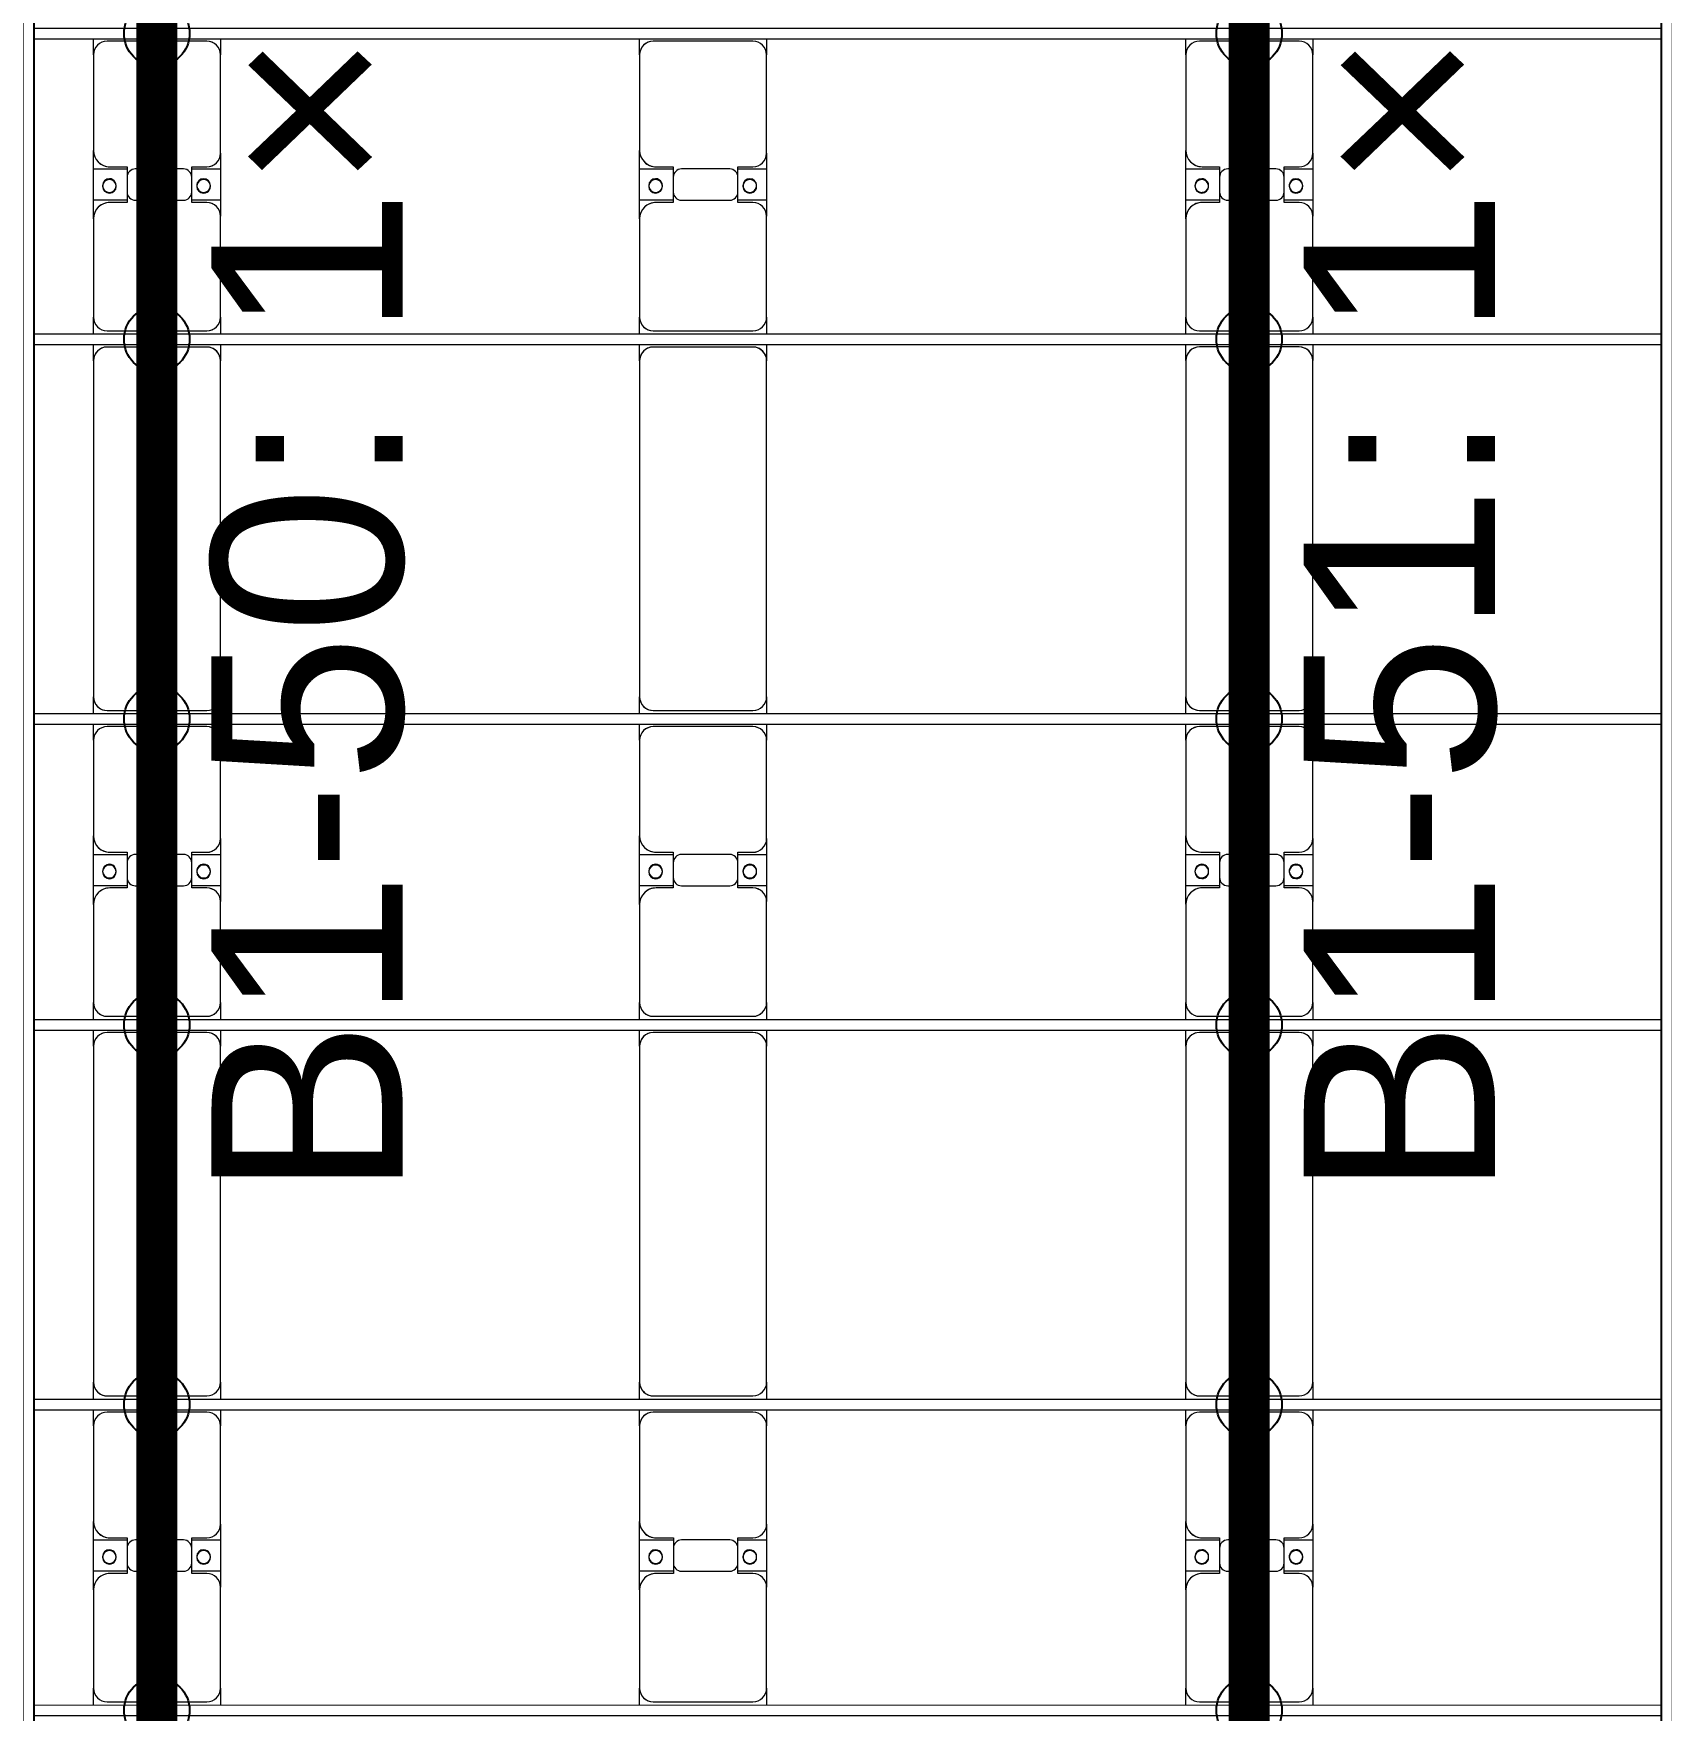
# Model space of a CAD drawing. Header units: millimetres. Extents: x -496478 to -186190, y -204059 to -87354.
# Drawn here: x -433193 to -427232, y -166194 to -160053 of the extents above; entities that cross this region are included whole.
import ezdxf

# ---------------------------------------------------------------- set-up
doc = ezdxf.new("R2010")
doc.units = ezdxf.units.MM
for name, color, linetype, lineweight in [('A-DETL-MBND', 5, 'Continuous', 9), ('A-GENM', 13, 'Continuous', 9), ('S-BEAM', 12, 'Continuous', 9)]:
    doc.layers.add(name, color=color, linetype=linetype, lineweight=lineweight)
doc.layers.add('GC-GHI CHU', color=2, linetype='Continuous')
doc.layers.add('GC-HOP 40x60 GIA CUONG', color=1, linetype='Continuous')
doc.styles.add('GC_VN', font='arial.ttf')

# ---------------------------------------------------------------- blocks, each defined once
blk = doc.blocks.new('Dai phao do pin - DẢI PHAO ĐỠ PIN-V4-BỐ TRÍ KHUNG KẾT CẤU BÈ PIN 01')
at = {"layer": 'A-DETL-MBND', "color": 8}
for p, q in [((708, 241.6), (769.7, 241.6)), ((719.7, 191.6), (719.7, -173.4)), ((1129.7, 241.6), (769.7, 241.6)), ((1129.7, 241.6), (1312.2, 241.6)), ((1197.8, 241.6), (1380.3, 241.6)), ((1197.8, 118.2), (1197.8, 241.6)), ((1312.2, 241.6), (1312.2, 118.2)), ((1730.3, 241.6), (1380.3, 241.6)), ((1730.3, 241.6), (1788, 241.6)), ((1780.3, -173.4), (1780.3, 191.6)), ((1828, 241.6), (1889.7, 241.6)), ((1839.7, 191.6), (1839.7, -173.4)), ((3120.3, 241.6), (1889.7, 241.6)), ((3120.3, 241.6), (3178, 241.6)), ((3170.3, -173.4), (3170.3, 191.6)), ((3218, 241.6), (3279.7, 241.6)), ((3229.7, 191.6), (3229.7, -173.4)), ((3639.7, 241.6), (3279.7, 241.6)), ((3639.7, 241.6), (3822.2, 241.6)), ((3707.8, 241.6), (3890.3, 241.6)), ((3707.8, 118.2), (3707.8, 241.6)), ((3822.2, 241.6), (3822.2, 118.2)), ((4240.3, 241.6), (3890.3, 241.6)), ((4240.3, 241.6), (4298, 241.6)), ((4290.3, -173.4), (4290.3, 191.6)), ((4338, 241.6), (4399.7, 241.6)), ((4349.7, 191.6), (4349.7, -173.4)), ((5630.3, 241.6), (4399.7, 241.6)), ((5630.3, 241.6), (5688, 241.6)), ((5680.3, -173.4), (5680.3, 191.6)), ((5728, 241.6), (5789.7, 241.6)), ((5739.7, 191.6), (5739.7, -173.4)), ((6149.7, 241.6), (5789.7, 241.6)), ((6149.7, 241.6), (6332.2, 241.6)), ((6217.8, 241.6), (6400.3, 241.6)), ((6217.8, 118.2), (6217.8, 241.6)), ((6332.2, 241.6), (6332.2, 118.2)), ((6750.3, 241.6), (6400.3, 241.6)), ((6750.3, 241.6), (6808, 241.6)), ((6800.3, -173.4), (6800.3, 191.6)), ((1189.7, 118.2), (1189.7, 181.6)), ((1320.3, 181.6), (1320.3, 118.2)), ((3699.7, 118.2), (3699.7, 181.6)), ((3830.3, 181.6), (3830.3, 118.2)), ((6209.7, 118.2), (6209.7, 181.6)), ((6340.3, 181.6), (6340.3, 118.2)), ((1282.2, 118.2), (1189.7, 118.2)), ((1197.8, 88.2), (1197.8, -88.2)), ((1320.3, 118.2), (1227.8, 118.2)), ((1312.2, -88.2), (1312.2, 88.2)), ((3792.2, 118.2), (3699.7, 118.2)), ((3707.8, 88.2), (3707.8, -88.2)), ((3830.3, 118.2), (3737.8, 118.2)), ((3822.2, -88.2), (3822.2, 88.2)), ((6302.2, 118.2), (6209.7, 118.2)), ((6217.8, 88.2), (6217.8, -88.2)), ((6340.3, 118.2), (6247.8, 118.2)), ((6332.2, -88.2), (6332.2, 88.2)), ((1189.7, -173.4), (1189.7, -118.2)), ((1189.7, -118.2), (1282.2, -118.2)), ((1197.8, -223.4), (1197.8, -118.2)), ((1227.8, -118.2), (1320.3, -118.2)), ((1312.2, -118.2), (1312.2, -223.4)), ((1320.3, -118.2), (1320.3, -173.4)), ((3699.7, -173.4), (3699.7, -118.2)), ((3699.7, -118.2), (3792.2, -118.2)), ((3707.8, -223.4), (3707.8, -118.2)), ((3737.8, -118.2), (3830.3, -118.2)), ((3822.2, -118.2), (3822.2, -223.4)), ((3830.3, -118.2), (3830.3, -173.4)), ((6209.7, -173.4), (6209.7, -118.2)), ((6209.7, -118.2), (6302.2, -118.2)), ((6217.8, -223.4), (6217.8, -118.2)), ((6247.8, -118.2), (6340.3, -118.2)), ((6332.2, -118.2), (6332.2, -223.4)), ((6340.3, -118.2), (6340.3, -173.4)), ((769.7, -223.4), (708, -223.4)), ((769.7, -223.4), (1139.7, -223.4)), ((1312.2, -223.4), (1139.7, -223.4)), ((1370.3, -223.4), (1197.8, -223.4)), ((1370.3, -223.4), (1730.3, -223.4)), ((1788, -223.4), (1730.3, -223.4)), ((1889.7, -223.4), (1828, -223.4)), ((1889.7, -223.4), (3120.3, -223.4)), ((3178, -223.4), (3120.3, -223.4)), ((3279.7, -223.4), (3218, -223.4)), ((3279.7, -223.4), (3649.7, -223.4)), ((3822.2, -223.4), (3649.7, -223.4)), ((3880.3, -223.4), (3707.8, -223.4)), ((3880.3, -223.4), (4240.3, -223.4)), ((4298, -223.4), (4240.3, -223.4)), ((4399.7, -223.4), (4338, -223.4)), ((4399.7, -223.4), (5630.3, -223.4)), ((5688, -223.4), (5630.3, -223.4)), ((5789.7, -223.4), (5728, -223.4)), ((5789.7, -223.4), (6159.7, -223.4)), ((6332.2, -223.4), (6159.7, -223.4)), ((6390.3, -223.4), (6217.8, -223.4)), ((6390.3, -223.4), (6750.3, -223.4)), ((6808, -223.4), (6750.3, -223.4))]:
    blk.add_line(p, q, dxfattribs=at)
for centre, radius, start, end in [((769.7, 191.6), 50, 90, 180), ((769.7, 191.6), 50, 135, 180), ((1129.7, 181.6), 60, 360, 90), ((1129.7, 181.6), 60, 360, 45), ((1248.6, 183.2), 25, 0, 180), ((1251.4, 183.2), 25, 0, 180), ((1380.3, 181.6), 60, 90, 180), ((1380.3, 181.6), 60, 135, 180), ((1730.3, 191.6), 50, 360, 90), ((1730.3, 191.6), 50, 360, 45), ((1889.7, 191.6), 50, 90, 180), ((1889.7, 191.6), 50, 105, 180), ((3120.3, 191.6), 50, 360, 90), ((3120.3, 191.6), 50, 15, 90), ((3279.7, 191.6), 50, 90, 180), ((3279.7, 191.6), 50, 135, 180), ((3639.7, 181.6), 60, 360, 90), ((3639.7, 181.6), 60, 360, 45), ((3758.6, 183.2), 25, 360, 180), ((3761.4, 183.2), 25, 0, 180), ((3890.3, 181.6), 60, 90, 180), ((3890.3, 181.6), 60, 137.41813, 180), ((4240.3, 191.6), 50, 360, 90), ((4240.3, 191.6), 50, 360, 45), ((4399.7, 191.6), 50, 90, 180), ((4399.7, 191.6), 50, 105, 180), ((5630.3, 191.6), 50, 360, 90), ((5630.3, 191.6), 50, 15, 90), ((5789.7, 191.6), 50, 90, 180), ((5789.7, 191.6), 50, 135, 180), ((6149.7, 181.6), 60, 0, 90), ((6149.7, 181.6), 60, 0, 45), ((6268.6, 183.2), 25, 0, 180), ((6271.4, 183.2), 25, 0, 180), ((6400.3, 181.6), 60, 90, 180), ((6400.3, 181.6), 60, 135, 180), ((6750.3, 191.6), 50, 360, 90), ((6750.3, 191.6), 50, 360, 45), ((1248.6, 183.2), 25, 180, 0), ((1251.4, 183.2), 25, 180, 0), ((1251.4, 183.2), 25, 180, 195), ((3758.6, 183.2), 25, 180, 0), ((3761.4, 183.2), 25, 180, 0), ((3761.4, 183.2), 25, 180, 195), ((6268.6, 183.2), 25, 180, 360), ((6271.4, 183.2), 25, 180, 0), ((6271.4, 183.2), 25, 180, 195), ((1227.8, 88.2), 30, 90, 180), ((1282.2, 88.2), 30, 360, 90), ((3737.8, 88.2), 30, 90, 180), ((3792.2, 88.2), 30, 360, 90), ((6247.8, 88.2), 30, 90, 180), ((6302.2, 88.2), 30, 360, 90), ((1227.8, -88.2), 30, 180, 270), ((1282.2, -88.2), 30, 270, 360), ((3737.8, -88.2), 30, 180, 270), ((3792.2, -88.2), 30, 270, 360), ((6247.8, -88.2), 30, 180, 270), ((6302.2, -88.2), 30, 270, 360), ((769.7, -173.4), 50, 180, 270), ((769.7, -173.4), 50, 180, 225), ((1139.7, -173.4), 50, 270, 360), ((1139.7, -173.4), 50, 315, 360), ((1248.6, -161.8), 25, 0, 180), ((1248.6, -161.8), 25, 180, 0), ((1251.4, -161.8), 25, 0, 180), ((1251.4, -161.8), 25, 120, 180), ((1251.4, -161.8), 25, 180, 0), ((1251.4, -161.8), 25, 75, 105), ((1248.6, -161.8), 25, 75, 90), ((1248.6, -161.8), 25, 30, 45), ((1248.6, -161.8), 25, 360, 15), ((1370.3, -173.4), 50, 180, 270), ((1370.3, -173.4), 50, 180, 225), ((1730.3, -173.4), 50, 270, 360), ((1730.3, -173.4), 50, 315, 360), ((1889.7, -173.4), 50, 180, 270), ((1889.7, -173.4), 50, 180, 270), ((3120.3, -173.4), 50, 270, 360), ((3120.3, -173.4), 50, 285, 360), ((3279.7, -173.4), 50, 180, 270), ((3279.7, -173.4), 50, 180, 225), ((3649.7, -173.4), 50, 270, 360), ((3649.7, -173.4), 50, 315, 360), ((3758.6, -161.8), 25, 0, 180), ((3758.6, -161.8), 25, 180, 0), ((3761.4, -161.8), 25, 0, 180), ((3761.4, -161.8), 25, 120, 180), ((3761.4, -161.8), 25, 180, 0), ((3761.4, -161.8), 25, 75, 105), ((3758.6, -161.8), 25, 75, 90), ((3758.6, -161.8), 25, 30, 45), ((3758.6, -161.8), 25, 0, 15), ((3880.3, -173.4), 50, 180, 270), ((3880.3, -173.4), 50, 180, 225), ((4240.3, -173.4), 50, 270, 360), ((4240.3, -173.4), 50, 315, 360), ((4399.7, -173.4), 50, 180, 270), ((4399.7, -173.4), 50, 180, 270), ((5630.3, -173.4), 50, 270, 360), ((5630.3, -173.4), 50, 285, 360), ((5789.7, -173.4), 50, 180, 270), ((5789.7, -173.4), 50, 180, 225), ((6159.7, -173.4), 50, 270, 360), ((6159.7, -173.4), 50, 315, 360), ((6268.6, -161.8), 25, 0, 180), ((6268.6, -161.8), 25, 180, 0), ((6271.4, -161.8), 25, 0, 180), ((6271.4, -161.8), 25, 120, 180), ((6271.4, -161.8), 25, 180, 360), ((6271.4, -161.8), 25, 75, 105), ((6268.6, -161.8), 25, 75, 90), ((6268.6, -161.8), 25, 30, 45), ((6268.6, -161.8), 25, 0, 15), ((6390.3, -173.4), 50, 180, 270), ((6390.3, -173.4), 50, 180, 225), ((6750.3, -173.4), 50, 270, 360), ((6750.3, -173.4), 50, 315, 360)]:
    blk.add_arc(centre, radius, start, end, dxfattribs=at)
blk = doc.blocks.new('Dai phao do pin - DẢI PHAO ĐỠ PIN-V5-BỐ TRÍ KHUNG KẾT CẤU BÈ PIN 01')
at = {"layer": 'A-DETL-MBND', "color": 8}
for p, q in [((708, 241.6), (769.7, 241.6)), ((719.7, 191.6), (719.7, -173.4)), ((1129.7, 241.6), (769.7, 241.6)), ((1129.7, 241.6), (1312.2, 241.6)), ((1197.8, 241.6), (1380.3, 241.6)), ((1197.8, 118.2), (1197.8, 241.6)), ((1312.2, 241.6), (1312.2, 118.2)), ((1730.3, 241.6), (1380.3, 241.6)), ((1730.3, 241.6), (1788, 241.6)), ((1780.3, -173.4), (1780.3, 191.6)), ((1828, 241.6), (1889.7, 241.6)), ((1839.7, 191.6), (1839.7, -173.4)), ((3120.3, 241.6), (1889.7, 241.6)), ((3120.3, 241.6), (3178, 241.6)), ((3170.3, -173.4), (3170.3, 191.6)), ((3218, 241.6), (3279.7, 241.6)), ((3229.7, 191.6), (3229.7, -173.4)), ((3639.7, 241.6), (3279.7, 241.6)), ((3639.7, 241.6), (3822.2, 241.6)), ((3707.8, 241.6), (3890.3, 241.6)), ((3707.8, 118.2), (3707.8, 241.6)), ((3822.2, 241.6), (3822.2, 118.2)), ((4240.3, 241.6), (3890.3, 241.6)), ((4240.3, 241.6), (4298, 241.6)), ((4290.3, -173.4), (4290.3, 191.6)), ((4338, 241.6), (4399.7, 241.6)), ((4349.7, 191.6), (4349.7, -173.4)), ((5630.3, 241.6), (4399.7, 241.6)), ((5630.3, 241.6), (5688, 241.6)), ((5680.3, -173.4), (5680.3, 191.6)), ((5728, 241.6), (5789.7, 241.6)), ((5739.7, 191.6), (5739.7, -173.4)), ((6149.7, 241.6), (5789.7, 241.6)), ((6149.7, 241.6), (6332.2, 241.6)), ((6217.8, 241.6), (6400.3, 241.6)), ((6217.8, 118.2), (6217.8, 241.6)), ((6332.2, 241.6), (6332.2, 118.2)), ((6750.3, 241.6), (6400.3, 241.6)), ((6750.3, 241.6), (6808, 241.6)), ((6800.3, -173.4), (6800.3, 191.6)), ((1189.7, 118.2), (1189.7, 181.6)), ((1320.3, 181.6), (1320.3, 118.2)), ((3699.7, 118.2), (3699.7, 181.6)), ((3830.3, 181.6), (3830.3, 118.2)), ((6209.7, 118.2), (6209.7, 181.6)), ((6340.3, 181.6), (6340.3, 118.2)), ((1282.2, 118.2), (1189.7, 118.2)), ((1197.8, 88.2), (1197.8, -88.2)), ((1320.3, 118.2), (1227.8, 118.2)), ((1312.2, -88.2), (1312.2, 88.2)), ((3792.2, 118.2), (3699.7, 118.2)), ((3707.8, 88.2), (3707.8, -88.2)), ((3830.3, 118.2), (3737.8, 118.2)), ((3822.2, -88.2), (3822.2, 88.2)), ((6302.2, 118.2), (6209.7, 118.2)), ((6217.8, 88.2), (6217.8, -88.2)), ((6340.3, 118.2), (6247.8, 118.2)), ((6332.2, -88.2), (6332.2, 88.2)), ((1189.7, -173.4), (1189.7, -118.2)), ((1189.7, -118.2), (1282.2, -118.2)), ((1197.8, -223.4), (1197.8, -118.2)), ((1227.8, -118.2), (1320.3, -118.2)), ((1312.2, -118.2), (1312.2, -223.4)), ((1320.3, -118.2), (1320.3, -173.4)), ((3699.7, -173.4), (3699.7, -118.2)), ((3699.7, -118.2), (3792.2, -118.2)), ((3707.8, -223.4), (3707.8, -118.2)), ((3737.8, -118.2), (3830.3, -118.2)), ((3822.2, -118.2), (3822.2, -223.4)), ((3830.3, -118.2), (3830.3, -173.4)), ((6209.7, -173.4), (6209.7, -118.2)), ((6209.7, -118.2), (6302.2, -118.2)), ((6217.8, -223.4), (6217.8, -118.2)), ((6247.8, -118.2), (6340.3, -118.2)), ((6332.2, -118.2), (6332.2, -223.4)), ((6340.3, -118.2), (6340.3, -173.4)), ((769.7, -223.4), (708, -223.4)), ((769.7, -223.4), (1139.7, -223.4)), ((1312.2, -223.4), (1139.7, -223.4)), ((1370.3, -223.4), (1197.8, -223.4)), ((1370.3, -223.4), (1730.3, -223.4)), ((1788, -223.4), (1730.3, -223.4)), ((1889.7, -223.4), (1828, -223.4)), ((1889.7, -223.4), (3120.3, -223.4)), ((3178, -223.4), (3120.3, -223.4)), ((3279.7, -223.4), (3218, -223.4)), ((3279.7, -223.4), (3649.7, -223.4)), ((3822.2, -223.4), (3649.7, -223.4)), ((3880.3, -223.4), (3707.8, -223.4)), ((3880.3, -223.4), (4240.3, -223.4)), ((4298, -223.4), (4240.3, -223.4)), ((4399.7, -223.4), (4338, -223.4)), ((4399.7, -223.4), (5630.3, -223.4)), ((5688, -223.4), (5630.3, -223.4)), ((5789.7, -223.4), (5728, -223.4)), ((5789.7, -223.4), (6159.7, -223.4)), ((6332.2, -223.4), (6159.7, -223.4)), ((6390.3, -223.4), (6217.8, -223.4)), ((6390.3, -223.4), (6750.3, -223.4)), ((6808, -223.4), (6750.3, -223.4))]:
    blk.add_line(p, q, dxfattribs=at)
for centre, radius, start, end in [((769.7, 191.6), 50, 90, 180), ((769.7, 191.6), 50, 135, 180), ((1129.7, 181.6), 60, 360, 90), ((1129.7, 181.6), 60, 360, 45), ((1248.6, 183.2), 25, 0, 180), ((1251.4, 183.2), 25, 0, 180), ((1380.3, 181.6), 60, 90, 180), ((1380.3, 181.6), 60, 135, 180), ((1730.3, 191.6), 50, 360, 90), ((1730.3, 191.6), 50, 360, 45), ((1889.7, 191.6), 50, 90, 180), ((1889.7, 191.6), 50, 105, 180), ((3120.3, 191.6), 50, 360, 90), ((3120.3, 191.6), 50, 15, 90), ((3279.7, 191.6), 50, 90, 180), ((3279.7, 191.6), 50, 135, 180), ((3639.7, 181.6), 60, 360, 90), ((3639.7, 181.6), 60, 360, 45), ((3758.6, 183.2), 25, 360, 180), ((3761.4, 183.2), 25, 0, 180), ((3890.3, 181.6), 60, 90, 180), ((3890.3, 181.6), 60, 137.45979, 180), ((4240.3, 191.6), 50, 360, 90), ((4240.3, 191.6), 50, 360, 45), ((4399.7, 191.6), 50, 90, 180), ((4399.7, 191.6), 50, 105, 180), ((5630.3, 191.6), 50, 360, 90), ((5630.3, 191.6), 50, 15, 90), ((5789.7, 191.6), 50, 90, 180), ((5789.7, 191.6), 50, 135, 180), ((6149.7, 181.6), 60, 0, 90), ((6149.7, 181.6), 60, 0, 45), ((6268.6, 183.2), 25, 0, 180), ((6271.4, 183.2), 25, 0, 180), ((6400.3, 181.6), 60, 90, 180), ((6400.3, 181.6), 60, 135, 180), ((6750.3, 191.6), 50, 360, 90), ((6750.3, 191.6), 50, 360, 45), ((1248.6, 183.2), 25, 180, 0), ((1251.4, 183.2), 25, 180, 0), ((1251.4, 183.2), 25, 180, 195), ((3758.6, 183.2), 25, 180, 0), ((3761.4, 183.2), 25, 180, 0), ((3761.4, 183.2), 25, 180, 195), ((6268.6, 183.2), 25, 180, 360), ((6271.4, 183.2), 25, 180, 0), ((6271.4, 183.2), 25, 180, 195), ((1227.8, 88.2), 30, 90, 180), ((1282.2, 88.2), 30, 360, 90), ((3737.8, 88.2), 30, 90, 180), ((3792.2, 88.2), 30, 360, 90), ((6247.8, 88.2), 30, 90, 180), ((6302.2, 88.2), 30, 360, 90), ((1227.8, -88.2), 30, 180, 270), ((1282.2, -88.2), 30, 270, 360), ((3737.8, -88.2), 30, 180, 270), ((3792.2, -88.2), 30, 270, 360), ((6247.8, -88.2), 30, 180, 270), ((6302.2, -88.2), 30, 270, 360), ((769.7, -173.4), 50, 180, 270), ((769.7, -173.4), 50, 180, 225), ((1139.7, -173.4), 50, 270, 360), ((1139.7, -173.4), 50, 315, 360), ((1248.6, -161.8), 25, 0, 180), ((1248.6, -161.8), 25, 180, 0), ((1251.4, -161.8), 25, 0, 180), ((1251.4, -161.8), 25, 120, 180), ((1251.4, -161.8), 25, 180, 0), ((1251.4, -161.8), 25, 75, 105), ((1248.6, -161.8), 25, 75, 90), ((1248.6, -161.8), 25, 30, 45), ((1248.6, -161.8), 25, 360, 15), ((1370.3, -173.4), 50, 180, 270), ((1370.3, -173.4), 50, 180, 225), ((1730.3, -173.4), 50, 270, 360), ((1730.3, -173.4), 50, 315, 360), ((1889.7, -173.4), 50, 180, 270), ((1889.7, -173.4), 50, 180, 270), ((3120.3, -173.4), 50, 270, 360), ((3120.3, -173.4), 50, 285, 360), ((3279.7, -173.4), 50, 180, 270), ((3279.7, -173.4), 50, 180, 225), ((3649.7, -173.4), 50, 270, 360), ((3649.7, -173.4), 50, 315, 360), ((3758.6, -161.8), 25, 0, 180), ((3758.6, -161.8), 25, 180, 0), ((3761.4, -161.8), 25, 0, 180), ((3761.4, -161.8), 25, 120, 180), ((3761.4, -161.8), 25, 180, 0), ((3761.4, -161.8), 25, 75, 105), ((3758.6, -161.8), 25, 75, 90), ((3758.6, -161.8), 25, 30, 45), ((3758.6, -161.8), 25, 0, 15), ((3880.3, -173.4), 50, 180, 270), ((3880.3, -173.4), 50, 180, 225), ((4240.3, -173.4), 50, 270, 360), ((4240.3, -173.4), 50, 315, 360), ((4399.7, -173.4), 50, 180, 270), ((4399.7, -173.4), 50, 180, 270), ((5630.3, -173.4), 50, 270, 360), ((5630.3, -173.4), 50, 285, 360), ((5789.7, -173.4), 50, 180, 270), ((5789.7, -173.4), 50, 180, 225), ((6159.7, -173.4), 50, 270, 360), ((6159.7, -173.4), 50, 315, 360), ((6268.6, -161.8), 25, 0, 180), ((6268.6, -161.8), 25, 180, 0), ((6271.4, -161.8), 25, 0, 180), ((6271.4, -161.8), 25, 120, 180), ((6271.4, -161.8), 25, 180, 360), ((6271.4, -161.8), 25, 75, 105), ((6268.6, -161.8), 25, 75, 90), ((6268.6, -161.8), 25, 30, 45), ((6268.6, -161.8), 25, 0, 15), ((6390.3, -173.4), 50, 180, 270), ((6390.3, -173.4), 50, 180, 225), ((6750.3, -173.4), 50, 270, 360), ((6750.3, -173.4), 50, 315, 360)]:
    blk.add_arc(centre, radius, start, end, dxfattribs=at)
blk = doc.blocks.new('Dai phao do pin - DẢI PHAO ĐỠ PIN-V6-BỐ TRÍ KHUNG KẾT CẤU BÈ PIN 01')
at = {"layer": 'A-DETL-MBND', "color": 8}
for p, q in [((708, 241.6), (769.7, 241.6)), ((719.7, 191.6), (719.7, -173.4)), ((1129.7, 241.6), (769.7, 241.6)), ((1129.7, 241.6), (1312.2, 241.6)), ((1197.8, 241.6), (1380.3, 241.6)), ((1197.8, 118.2), (1197.8, 241.6)), ((1312.2, 241.6), (1312.2, 118.2)), ((1730.3, 241.6), (1380.3, 241.6)), ((1730.3, 241.6), (1788, 241.6)), ((1780.3, -173.4), (1780.3, 191.6)), ((1828, 241.6), (1889.7, 241.6)), ((1839.7, 191.6), (1839.7, -173.4)), ((3120.3, 241.6), (1889.7, 241.6)), ((3120.3, 241.6), (3178, 241.6)), ((3170.3, -173.4), (3170.3, 191.6)), ((3218, 241.6), (3279.7, 241.6)), ((3229.7, 191.6), (3229.7, -173.4)), ((3639.7, 241.6), (3279.7, 241.6)), ((3639.7, 241.6), (3822.2, 241.6)), ((3707.8, 241.6), (3890.3, 241.6)), ((3707.8, 118.2), (3707.8, 241.6)), ((3822.2, 241.6), (3822.2, 118.2)), ((4240.3, 241.6), (3890.3, 241.6)), ((4240.3, 241.6), (4298, 241.6)), ((4290.3, -173.4), (4290.3, 191.6)), ((4338, 241.6), (4399.7, 241.6)), ((4349.7, 191.6), (4349.7, -173.4)), ((5630.3, 241.6), (4399.7, 241.6)), ((5630.3, 241.6), (5688, 241.6)), ((5680.3, -173.4), (5680.3, 191.6)), ((5728, 241.6), (5789.7, 241.6)), ((5739.7, 191.6), (5739.7, -173.4)), ((6149.7, 241.6), (5789.7, 241.6)), ((6149.7, 241.6), (6332.2, 241.6)), ((6217.8, 241.6), (6400.3, 241.6)), ((6217.8, 118.2), (6217.8, 241.6)), ((6332.2, 241.6), (6332.2, 118.2)), ((6750.3, 241.6), (6400.3, 241.6)), ((6750.3, 241.6), (6808, 241.6)), ((6800.3, -173.4), (6800.3, 191.6)), ((1189.7, 118.2), (1189.7, 181.6)), ((1320.3, 181.6), (1320.3, 118.2)), ((3699.7, 118.2), (3699.7, 181.6)), ((3830.3, 181.6), (3830.3, 118.2)), ((6209.7, 118.2), (6209.7, 181.6)), ((6340.3, 181.6), (6340.3, 118.2)), ((1282.2, 118.2), (1189.7, 118.2)), ((1197.8, 88.2), (1197.8, -88.2)), ((1320.3, 118.2), (1227.8, 118.2)), ((1312.2, -88.2), (1312.2, 88.2)), ((3792.2, 118.2), (3699.7, 118.2)), ((3707.8, 88.2), (3707.8, -88.2)), ((3830.3, 118.2), (3737.8, 118.2)), ((3822.2, -88.2), (3822.2, 88.2)), ((6302.2, 118.2), (6209.7, 118.2)), ((6217.8, 88.2), (6217.8, -88.2)), ((6340.3, 118.2), (6247.8, 118.2)), ((6332.2, -88.2), (6332.2, 88.2)), ((1189.7, -173.4), (1189.7, -118.2)), ((1189.7, -118.2), (1282.2, -118.2)), ((1197.8, -223.4), (1197.8, -118.2)), ((1227.8, -118.2), (1320.3, -118.2)), ((1312.2, -118.2), (1312.2, -223.4)), ((1320.3, -118.2), (1320.3, -173.4)), ((3699.7, -173.4), (3699.7, -118.2)), ((3699.7, -118.2), (3792.2, -118.2)), ((3707.8, -223.4), (3707.8, -118.2)), ((3737.8, -118.2), (3830.3, -118.2)), ((3822.2, -118.2), (3822.2, -223.4)), ((3830.3, -118.2), (3830.3, -173.4)), ((6209.7, -173.4), (6209.7, -118.2)), ((6209.7, -118.2), (6302.2, -118.2)), ((6217.8, -223.4), (6217.8, -118.2)), ((6247.8, -118.2), (6340.3, -118.2)), ((6332.2, -118.2), (6332.2, -223.4)), ((6340.3, -118.2), (6340.3, -173.4)), ((769.7, -223.4), (708, -223.4)), ((769.7, -223.4), (1139.7, -223.4)), ((1312.2, -223.4), (1139.7, -223.4)), ((1370.3, -223.4), (1197.8, -223.4)), ((1370.3, -223.4), (1730.3, -223.4)), ((1788, -223.4), (1730.3, -223.4)), ((1889.7, -223.4), (1828, -223.4)), ((1889.7, -223.4), (3120.3, -223.4)), ((3178, -223.4), (3120.3, -223.4)), ((3279.7, -223.4), (3218, -223.4)), ((3279.7, -223.4), (3649.7, -223.4)), ((3822.2, -223.4), (3649.7, -223.4)), ((3880.3, -223.4), (3707.8, -223.4)), ((3880.3, -223.4), (4240.3, -223.4)), ((4298, -223.4), (4240.3, -223.4)), ((4399.7, -223.4), (4338, -223.4)), ((4399.7, -223.4), (5630.3, -223.4)), ((5688, -223.4), (5630.3, -223.4)), ((5789.7, -223.4), (5728, -223.4)), ((5789.7, -223.4), (6159.7, -223.4)), ((6332.2, -223.4), (6159.7, -223.4)), ((6390.3, -223.4), (6217.8, -223.4)), ((6390.3, -223.4), (6750.3, -223.4)), ((6808, -223.4), (6750.3, -223.4))]:
    blk.add_line(p, q, dxfattribs=at)
for centre, radius, start, end in [((769.7, 191.6), 50, 90, 180), ((769.7, 191.6), 50, 135, 180), ((1129.7, 181.6), 60, 360, 90), ((1129.7, 181.6), 60, 360, 45), ((1248.6, 183.2), 25, 0, 180), ((1251.4, 183.2), 25, 0, 180), ((1380.3, 181.6), 60, 90, 180), ((1380.3, 181.6), 60, 135, 180), ((1730.3, 191.6), 50, 360, 90), ((1730.3, 191.6), 50, 360, 45), ((1889.7, 191.6), 50, 90, 180), ((1889.7, 191.6), 50, 105, 180), ((3120.3, 191.6), 50, 360, 90), ((3120.3, 191.6), 50, 15, 90), ((3279.7, 191.6), 50, 90, 180), ((3279.7, 191.6), 50, 135, 180), ((3639.7, 181.6), 60, 360, 90), ((3639.7, 181.6), 60, 360, 45), ((3758.6, 183.2), 25, 360, 180), ((3761.4, 183.2), 25, 0, 180), ((3890.3, 181.6), 60, 90, 180), ((3890.3, 181.6), 60, 137.50145, 180), ((4240.3, 191.6), 50, 360, 90), ((4240.3, 191.6), 50, 360, 45), ((4399.7, 191.6), 50, 90, 180), ((4399.7, 191.6), 50, 105, 180), ((5630.3, 191.6), 50, 360, 90), ((5630.3, 191.6), 50, 15, 90), ((5789.7, 191.6), 50, 90, 180), ((5789.7, 191.6), 50, 135, 180), ((6149.7, 181.6), 60, 0, 90), ((6149.7, 181.6), 60, 0, 45), ((6268.6, 183.2), 25, 0, 180), ((6271.4, 183.2), 25, 0, 180), ((6400.3, 181.6), 60, 90, 180), ((6400.3, 181.6), 60, 135, 180), ((6750.3, 191.6), 50, 360, 90), ((6750.3, 191.6), 50, 360, 45), ((1248.6, 183.2), 25, 180, 0), ((1251.4, 183.2), 25, 180, 0), ((1251.4, 183.2), 25, 180, 195), ((3758.6, 183.2), 25, 180, 0), ((3761.4, 183.2), 25, 180, 0), ((3761.4, 183.2), 25, 180, 195), ((6268.6, 183.2), 25, 180, 360), ((6271.4, 183.2), 25, 180, 0), ((6271.4, 183.2), 25, 180, 195), ((1227.8, 88.2), 30, 90, 180), ((1282.2, 88.2), 30, 360, 90), ((3737.8, 88.2), 30, 90, 180), ((3792.2, 88.2), 30, 360, 90), ((6247.8, 88.2), 30, 90, 180), ((6302.2, 88.2), 30, 360, 90), ((1227.8, -88.2), 30, 180, 270), ((1282.2, -88.2), 30, 270, 360), ((3737.8, -88.2), 30, 180, 270), ((3792.2, -88.2), 30, 270, 360), ((6247.8, -88.2), 30, 180, 270), ((6302.2, -88.2), 30, 270, 360), ((769.7, -173.4), 50, 180, 270), ((769.7, -173.4), 50, 180, 225), ((1139.7, -173.4), 50, 270, 360), ((1139.7, -173.4), 50, 315, 360), ((1248.6, -161.8), 25, 0, 180), ((1248.6, -161.8), 25, 180, 0), ((1251.4, -161.8), 25, 0, 180), ((1251.4, -161.8), 25, 120, 180), ((1251.4, -161.8), 25, 180, 0), ((1251.4, -161.8), 25, 75, 105), ((1248.6, -161.8), 25, 75, 90), ((1248.6, -161.8), 25, 30, 45), ((1248.6, -161.8), 25, 360, 15), ((1370.3, -173.4), 50, 180, 270), ((1370.3, -173.4), 50, 180, 225), ((1730.3, -173.4), 50, 270, 360), ((1730.3, -173.4), 50, 315, 360), ((1889.7, -173.4), 50, 180, 270), ((1889.7, -173.4), 50, 180, 270), ((3120.3, -173.4), 50, 270, 360), ((3120.3, -173.4), 50, 285, 360), ((3279.7, -173.4), 50, 180, 270), ((3279.7, -173.4), 50, 180, 225), ((3649.7, -173.4), 50, 270, 360), ((3649.7, -173.4), 50, 315, 360), ((3758.6, -161.8), 25, 0, 180), ((3758.6, -161.8), 25, 180, 0), ((3761.4, -161.8), 25, 0, 180), ((3761.4, -161.8), 25, 120, 180), ((3761.4, -161.8), 25, 180, 0), ((3761.4, -161.8), 25, 75, 105), ((3758.6, -161.8), 25, 75, 90), ((3758.6, -161.8), 25, 30, 45), ((3758.6, -161.8), 25, 0, 15), ((3880.3, -173.4), 50, 180, 270), ((3880.3, -173.4), 50, 180, 225), ((4240.3, -173.4), 50, 270, 360), ((4240.3, -173.4), 50, 315, 360), ((4399.7, -173.4), 50, 180, 270), ((4399.7, -173.4), 50, 180, 270), ((5630.3, -173.4), 50, 270, 360), ((5630.3, -173.4), 50, 285, 360), ((5789.7, -173.4), 50, 180, 270), ((5789.7, -173.4), 50, 180, 225), ((6159.7, -173.4), 50, 270, 360), ((6159.7, -173.4), 50, 315, 360), ((6268.6, -161.8), 25, 0, 180), ((6268.6, -161.8), 25, 180, 0), ((6271.4, -161.8), 25, 0, 180), ((6271.4, -161.8), 25, 120, 180), ((6271.4, -161.8), 25, 180, 360), ((6271.4, -161.8), 25, 75, 105), ((6268.6, -161.8), 25, 75, 90), ((6268.6, -161.8), 25, 30, 45), ((6268.6, -161.8), 25, 0, 15), ((6390.3, -173.4), 50, 180, 270), ((6390.3, -173.4), 50, 180, 225), ((6750.3, -173.4), 50, 270, 360), ((6750.3, -173.4), 50, 315, 360)]:
    blk.add_arc(centre, radius, start, end, dxfattribs=at)
blk = doc.blocks.new('Dầm C52 - Dầm C52-V85-BỐ TRÍ KHUNG KẾT CẤU BÈ PIN 01')
at = {"layer": 'S-BEAM', "color": 1}
for p, q in [((37389.1, 20), (43349.1, 20)), ((43349.1, -20), (37389.1, -20))]:
    blk.add_line(p, q, dxfattribs=at)
blk = doc.blocks.new('Dầm C52 - Dầm C52-V86-BỐ TRÍ KHUNG KẾT CẤU BÈ PIN 01')
at = {"layer": 'S-BEAM', "color": 1}
for p, q in [((37389.1, 20), (43349.1, 20)), ((43349.1, -20), (37389.1, -20))]:
    blk.add_line(p, q, dxfattribs=at)
blk = doc.blocks.new('Dầm C52 - Hộp 40x60-24147-BỐ TRÍ KHUNG KẾT CẤU BÈ PIN 01')
at = {"layer": 'S-BEAM', "color": 3, "lineweight": 25}
for p, q in [((-37857.1, 20), (37857.1, 20)), ((37857.1, -20), (-37857.1, -20))]:
    blk.add_line(p, q, dxfattribs=at)
blk = doc.blocks.new('HOBANMONG_BEPIN 1_rvt-1-BỐ TRÍ KHUNG KẾT CẤU BÈ PIN 01')
at = {"layer": 'A-GENM', "lineweight": 9, "rotation": 90.00075860989342}
for name, p in [('Dai phao do pin - DẢI PHAO ĐỠ PIN-V4-BỐ TRÍ KHUNG KẾT CẤU BÈ PIN 01', (-432731.7, -166881.6)), ('Dai phao do pin - DẢI PHAO ĐỠ PIN-V5-BỐ TRÍ KHUNG KẾT CẤU BÈ PIN 01', (-430731.7, -166881.6)), ('Dai phao do pin - DẢI PHAO ĐỠ PIN-V6-BỐ TRÍ KHUNG KẾT CẤU BÈ PIN 01', (-428731.7, -166881.5))]:
    blk.add_blockref(name, p, dxfattribs=at)
at = {"layer": 'S-BEAM', "lineweight": 9}
for name, p, rotation in [('Dầm C52 - Hộp 40x60-24147-BỐ TRÍ KHUNG KẾT CẤU BÈ PIN 01', (-433212.2, -133140.9), 90.00075860989166), ('Dầm C52 - Hộp 40x60-24147-BỐ TRÍ KHUNG KẾT CẤU BÈ PIN 01', (-427212.2, -133140.8), 90.00075860989166), ('Dầm C52 - Dầm C52-V85-BỐ TRÍ KHUNG KẾT CẤU BÈ PIN 01', (-389842.7, -160053), 180.0007586094741), ('Dầm C52 - Dầm C52-V85-BỐ TRÍ KHUNG KẾT CẤU BÈ PIN 01', (-389842.7, -161173), 180.0007586094741), ('Dầm C52 - Dầm C52-V85-BỐ TRÍ KHUNG KẾT CẤU BÈ PIN 01', (-389842.6, -162563), 180.0007586094741), ('Dầm C52 - Dầm C52-V85-BỐ TRÍ KHUNG KẾT CẤU BÈ PIN 01', (-389842.6, -163683), 180.0007586094741), ('Dầm C52 - Dầm C52-V86-BỐ TRÍ KHUNG KẾT CẤU BÈ PIN 01', (-389842.6, -165073), 180.0007586094741), ('Dầm C52 - Dầm C52-V86-BỐ TRÍ KHUNG KẾT CẤU BÈ PIN 01', (-389842.6, -166193), 180.0007586094741)]:
    blk.add_blockref(name, p, dxfattribs=dict(at, rotation=rotation))

msp = doc.modelspace()

# ---------------------------------------------------------------- linework, layer by layer
at = {"layer": 'GC-HOP 40x60 GIA CUONG', "const_width": 150}
for points in [[(-432741.3, -168818.4), (-432741.3, -153818.4)], [(-428741.3, -168818.4), (-428741.3, -153818.4)]]:
    msp.add_lwpolyline(points, dxfattribs=at)
at = {"layer": 'GC-HOP 40x60 GIA CUONG'}
for centre in [(-432741.3, -160053), (-428741.3, -160053), (-432741.3, -161173), (-428741.3, -161173), (-432741.3, -162563), (-428741.3, -162563), (-432741.3, -163683), (-428741.3, -163683), (-432741.3, -165073), (-428741.3, -165073), (-432741.3, -166193), (-428741.3, -166193)]:
    msp.add_circle(centre, 120, dxfattribs=at)

# ---------------------------------------------------------------- block references
at = {"lineweight": 5}
msp.add_blockref('HOBANMONG_BEPIN 1_rvt-1-BỐ TRÍ KHUNG KẾT CẤU BÈ PIN 01', (0, 0), dxfattribs=at)

# ---------------------------------------------------------------- texts
at = {"layer": 'GC-GHI CHU', "style": 'GC_VN'}
for s, p in [('B1-50: 1×15,0 m', (-431841.3, -164318.4)), ('B1-51: 1×15,0 m', (-427841.3, -164318.4))]:
    msp.add_text(s, height=700, rotation=90, dxfattribs=at).set_placement(p)

doc.saveas('drawing.dxf')
